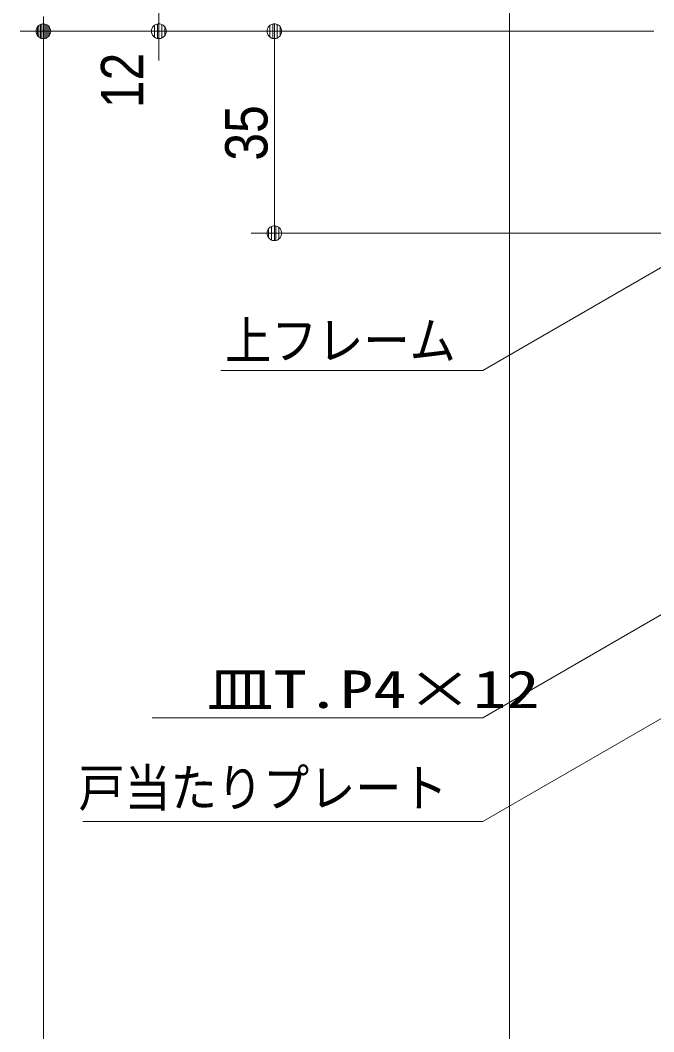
# Model space of a CAD drawing. Units: millimetres, scale not verified. Extents: x -6062 to 6062, y -3045 to 3045.
# Drawn here: x 256 to 805, y -1 to 875 of the extents above; entities that cross this region are included whole.
import ezdxf
from ezdxf.enums import TextEntityAlignment as Align

# ---------------------------------------------------------------- set-up
doc = ezdxf.new("R2010")
doc.units = ezdxf.units.MM
doc.header["$LTSCALE"] = 20
for name, color, linetype, lineweight in [('0-0_2寸法-1', 7, 'Continuous', 9), ('0-1_0', 7, 'Continuous', 9), ('0-2_2寸法-3', 7, 'Continuous', 9), ('0-3_2寸法-2', 7, 'Continuous', 9), ('0-4_3一般', 7, 'Continuous', 9)]:
    doc.layers.add(name, color=color, linetype=linetype, lineweight=lineweight)
doc.styles.add('ＭＳ ゴシック', font='')
doc.styles.add('ＭＳ Ｐゴシック', font='')
doc.styles.get('ＭＳ ゴシック').set_extended_font_data('MS Gothic')
doc.styles.get('ＭＳ Ｐゴシック').set_extended_font_data('MS PGothic')

# ---------------------------------------------------------------- blocks, each defined once
blk = doc.blocks.new('_Dot')
at = {"layer": '0-1_0'}
for p, q in [((-10, 0), (-20, 0)), ((9.78, 2), (-9.78, 2)), ((7.99, 6), (-7.99, 6)), ((9.16, -3.98), (-9.16, -3.98)), ((6, -7.98), (-6, -7.98))]:
    blk.add_line(p, q, dxfattribs=at)
for points in [[(10, 0), (9.92, 1.25), (9.69, 2.49), (9.3, 3.68), (8.76, 4.82), (8.09, 5.88), (7.29, 6.85), (6.37, 7.71), (5.36, 8.44), (4.26, 9.05), (3.09, 9.51), (1.87, 9.82), (0.63, 9.98), (-0.63, 9.98), (-1.87, 9.82), (-3.09, 9.51), (-4.26, 9.05), (-5.36, 8.44), (-6.37, 7.71), (-7.29, 6.85), (-8.09, 5.88), (-8.76, 4.82), (-9.3, 3.68), (-9.69, 2.49), (-9.92, 1.25), (-10, 0), (0, 0)], [(-10, 0), (-9.92, -1.25), (-9.69, -2.49), (-9.3, -3.68), (-8.76, -4.82), (-8.09, -5.88), (-7.29, -6.85), (-6.37, -7.71), (-5.36, -8.44), (-4.26, -9.05), (-3.09, -9.51), (-1.87, -9.82), (-0.63, -9.98), (0.63, -9.98), (1.87, -9.82), (3.09, -9.51), (4.26, -9.05), (5.36, -8.44), (6.37, -7.71), (7.29, -6.85), (8.09, -5.88), (8.76, -4.82), (9.3, -3.68), (9.69, -2.49), (9.92, -1.25), (10, 0), (0, 0)]]:
    blk.add_lwpolyline(points, close=True, dxfattribs=at)
blk = doc.blocks.new('グループ-104')
at = {"layer": '0-4_3一般'}
blk.add_line((49343.7, 21804.9), (49343.7, -38000), dxfattribs=at)

msp = doc.modelspace()

# ---------------------------------------------------------------- linework, layer by layer
at = {"layer": '0-0_2寸法-1'}
for p, q in [((356.18, 865.25), (256.18, 865.25)), ((356.18, 865.25), (256.18, 865.25)), ((804.68, 865.25), (456.18, 865.25)), ((276.18, 852.53), (276.18, -1822.29)), ((476.18, 702.96), (476.18, 852.53)), ((811.18, 690.25), (456.18, 690.25))]:
    msp.add_line(p, q, dxfattribs=at)
at = {"layer": '0-2_2寸法-3'}
for points in [[(862.43, 690.25), (656.68, 571.46), (429.8, 571.46)], [(971.62, 452.75), (656.68, 270.53), (370.38, 270.53)], [(1004.68, 381.56), (656.68, 180.65), (310.38, 180.65)]]:
    msp.add_lwpolyline(points, dxfattribs=at)
at = {"layer": '0-3_2寸法-2'}
for p, q in [((376.18, 865.25), (376.18, 925.25)), ((456.18, 865.25), (356.18, 865.25)), ((376.18, 852.53), (376.18, 839.82))]:
    msp.add_line(p, q, dxfattribs=at)

# ---------------------------------------------------------------- block references
at = {"layer": '0-0_2寸法-1', "xscale": 0.6356201, "yscale": 0.6356201}
for p, rotation in [((276.18, 865.25), 270), ((276.18, 865.25), 90), ((476.18, 865.25), 90), ((476.18, 690.25), 270)]:
    msp.add_blockref('_Dot', p, dxfattribs=dict(at, rotation=rotation))
at = {"layer": '0-3_2寸法-2', "xscale": 0.6356201, "yscale": 0.6356201, "rotation": 90}
msp.add_blockref('_Dot', (376.18, 865.25), dxfattribs=at)
at = {"layer": '0-4_3一般', "xscale": 0.05, "yscale": 0.05}
msp.add_blockref('グループ-104', (-1787.5, 0), dxfattribs=at)

# ---------------------------------------------------------------- texts
at = {"layer": '0-0_2寸法-1', "style": 'ＭＳ Ｐゴシック', "width": 0.9}
msp.add_text('35', height=36.66, rotation=90, dxfattribs=at).set_placement((481.24, 753.15), align=Align.BOTTOM_LEFT)
at = {"layer": '0-2_2寸法-3', "style": 'ＭＳ ゴシック'}
for s, width, p in [('上フレーム', 0.9, (433.46, 571.35)), ('皿T.P4×12', 1.3, (417.7, 269.27)), ('戸当たりプレート', 0.9, (306.53, 183.82))]:
    msp.add_text(s, height=32.55, dxfattribs=dict(at, width=width)).set_placement(p, align=Align.BOTTOM_LEFT)
at = {"layer": '0-3_2寸法-2', "style": 'ＭＳ Ｐゴシック', "width": 0.9}
msp.add_text('12', height=36.66, rotation=90, dxfattribs=at).set_placement((373.7, 798.64), align=Align.BOTTOM_LEFT)

doc.saveas('drawing.dxf')
